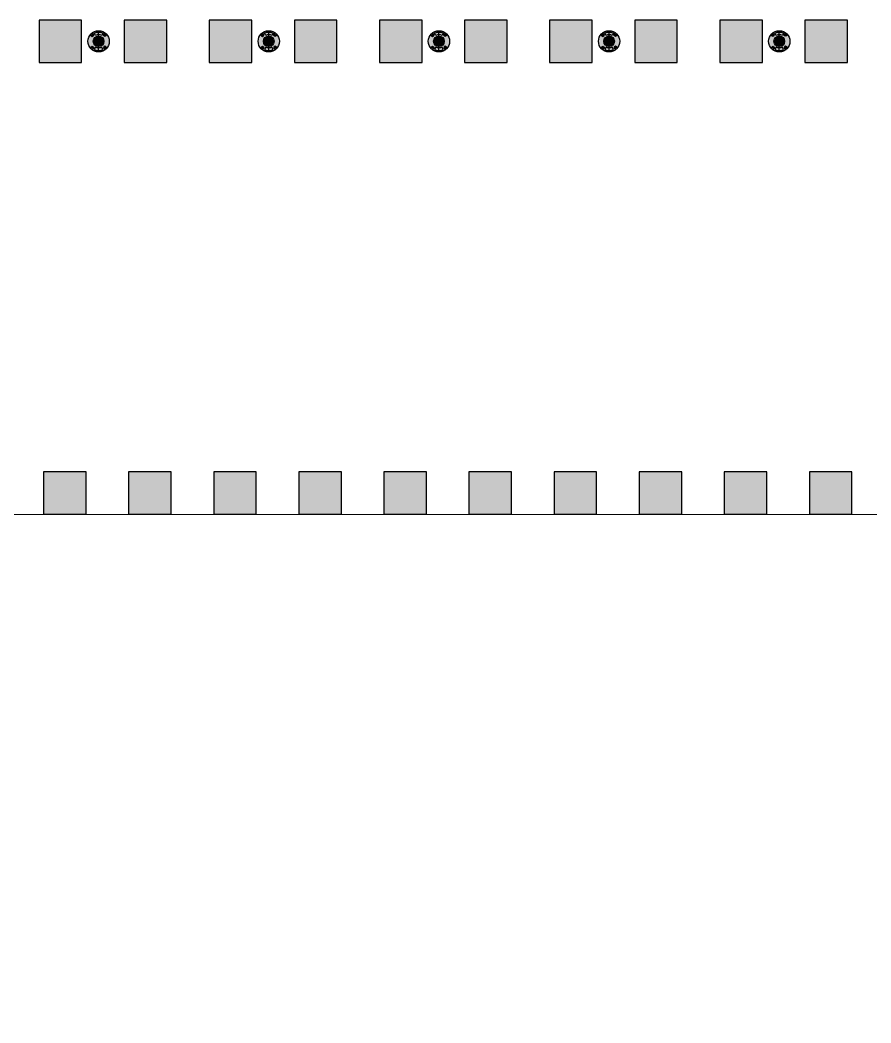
# Model space of a CAD drawing. Header units: metres. Extents: x 668617 to 675126, y 2286318 to 2293677.
# Drawn here: x 668800.72 to 668808.72, y 2287197.93 to 2287207.37 of the extents above; entities that cross this region are included whole.
import ezdxf

# ---------------------------------------------------------------- set-up
doc = ezdxf.new("R2010")
doc.units = ezdxf.units.M
doc.header["$MEASUREMENT"] = 0
for name, color, linetype in [('DMTG-B-CuadrosVerdes', 94, 'Continuous'), ('DMTG-M-VIALETON', 92, 'Continuous'), ('DMTG-PB-BANQUETAS', 251, 'Continuous')]:
    doc.layers.add(name, color=color, linetype=linetype)

# ---------------------------------------------------------------- blocks, each defined once
blk = doc.blocks.new('*U114')
h = blk.add_hatch(color=256)
h.dxf.hatch_style = 1
h.paths.add_polyline_path([(50.3583, 4.2499), (50.7583, 4.2499), (50.7583, 4.6499), (50.3583, 4.6499)])
h = blk.add_hatch(color=256)
h.dxf.hatch_style = 1
h.paths.add_polyline_path([(50.3583, 4.2499), (50.7583, 4.2499), (50.7583, 4.6499), (50.3583, 4.6499)])
h = blk.add_hatch(color=256)
h.dxf.hatch_style = 1
h.paths.add_polyline_path([(51.1583, 4.2499), (51.5583, 4.2499), (51.5583, 4.6499), (51.1583, 4.6499)])
h = blk.add_hatch(color=256)
h.dxf.hatch_style = 1
h.paths.add_polyline_path([(51.1583, 4.2499), (51.5583, 4.2499), (51.5583, 4.6499), (51.1583, 4.6499)])
h = blk.add_hatch(color=256)
h.dxf.hatch_style = 1
h.paths.add_polyline_path([(51.9583, 4.2499), (52.3583, 4.2499), (52.3583, 4.6499), (51.9583, 4.6499)])
h = blk.add_hatch(color=256)
h.dxf.hatch_style = 1
h.paths.add_polyline_path([(51.9583, 4.2499), (52.3583, 4.2499), (52.3583, 4.6499), (51.9583, 4.6499)])
h = blk.add_hatch(color=256)
h.dxf.hatch_style = 1
h.paths.add_polyline_path([(52.7583, 4.2499), (53.1583, 4.2499), (53.1583, 4.6499), (52.7583, 4.6499)])
h = blk.add_hatch(color=256)
h.dxf.hatch_style = 1
h.paths.add_polyline_path([(52.7583, 4.2499), (53.1583, 4.2499), (53.1583, 4.6499), (52.7583, 4.6499)])
h = blk.add_hatch(color=256)
h.dxf.hatch_style = 1
h.paths.add_polyline_path([(53.5583, 4.2499), (53.9583, 4.2499), (53.9583, 4.6499), (53.5583, 4.6499)])
h = blk.add_hatch(color=256)
h.dxf.hatch_style = 1
h.paths.add_polyline_path([(53.5583, 4.2499), (53.9583, 4.2499), (53.9583, 4.6499), (53.5583, 4.6499)])
h = blk.add_hatch(color=256)
h.dxf.hatch_style = 1
h.paths.add_polyline_path([(54.3583, 4.2499), (54.7583, 4.2499), (54.7583, 4.6499), (54.3583, 4.6499)])
h = blk.add_hatch(color=256)
h.dxf.hatch_style = 1
h.paths.add_polyline_path([(54.3583, 4.2499), (54.7583, 4.2499), (54.7583, 4.6499), (54.3583, 4.6499)])
h = blk.add_hatch(color=256)
h.dxf.hatch_style = 1
h.paths.add_polyline_path([(55.1583, 4.2499), (55.5583, 4.2499), (55.5583, 4.6499), (55.1583, 4.6499)])
h = blk.add_hatch(color=256)
h.dxf.hatch_style = 1
h.paths.add_polyline_path([(55.1583, 4.2499), (55.5583, 4.2499), (55.5583, 4.6499), (55.1583, 4.6499)])
h = blk.add_hatch(color=256)
h.dxf.hatch_style = 1
h.paths.add_polyline_path([(55.9583, 4.2499), (56.3583, 4.2499), (56.3583, 4.6499), (55.9583, 4.6499)])
h = blk.add_hatch(color=256)
h.dxf.hatch_style = 1
h.paths.add_polyline_path([(55.9583, 4.2499), (56.3583, 4.2499), (56.3583, 4.6499), (55.9583, 4.6499)])
h = blk.add_hatch(color=256)
h.dxf.hatch_style = 1
h.paths.add_polyline_path([(56.7583, 4.2499), (57.1583, 4.2499), (57.1583, 4.6499), (56.7583, 4.6499)])
h = blk.add_hatch(color=256)
h.dxf.hatch_style = 1
h.paths.add_polyline_path([(56.7583, 4.2499), (57.1583, 4.2499), (57.1583, 4.6499), (56.7583, 4.6499)])
h = blk.add_hatch(color=256)
h.dxf.hatch_style = 1
h.paths.add_polyline_path([(57.5583, 4.2499), (57.9583, 4.2499), (57.9583, 4.6499), (57.5583, 4.6499)])
h = blk.add_hatch(color=256)
h.dxf.hatch_style = 1
h.paths.add_polyline_path([(57.5583, 4.2499), (57.9583, 4.2499), (57.9583, 4.6499), (57.5583, 4.6499)])
h = blk.add_hatch(color=256)
h.dxf.hatch_style = 1
h.paths.add_polyline_path([(50.4, 0), (50.8, 0), (50.8, 0.4), (50.4, 0.4)])
h = blk.add_hatch(color=256)
h.dxf.hatch_style = 1
h.paths.add_polyline_path([(50.4, 0), (50.8, 0), (50.8, 0.4), (50.4, 0.4)])
h = blk.add_hatch(color=256)
h.dxf.hatch_style = 1
h.paths.add_polyline_path([(51.2, 0), (51.6, 0), (51.6, 0.4), (51.2, 0.4)])
h = blk.add_hatch(color=256)
h.dxf.hatch_style = 1
h.paths.add_polyline_path([(51.2, 0), (51.6, 0), (51.6, 0.4), (51.2, 0.4)])
h = blk.add_hatch(color=256)
h.dxf.hatch_style = 1
h.paths.add_polyline_path([(52, 0), (52.4, 0), (52.4, 0.4), (52, 0.4)])
h = blk.add_hatch(color=256)
h.dxf.hatch_style = 1
h.paths.add_polyline_path([(52, 0), (52.4, 0), (52.4, 0.4), (52, 0.4)])
h = blk.add_hatch(color=256)
h.dxf.hatch_style = 1
h.paths.add_polyline_path([(52.8, 0), (53.2, 0), (53.2, 0.4), (52.8, 0.4)])
h = blk.add_hatch(color=256)
h.dxf.hatch_style = 1
h.paths.add_polyline_path([(52.8, 0), (53.2, 0), (53.2, 0.4), (52.8, 0.4)])
h = blk.add_hatch(color=256)
h.dxf.hatch_style = 1
h.paths.add_polyline_path([(53.6, 0), (54, 0), (54, 0.4), (53.6, 0.4)])
h = blk.add_hatch(color=256)
h.dxf.hatch_style = 1
h.paths.add_polyline_path([(53.6, 0), (54, 0), (54, 0.4), (53.6, 0.4)])
h = blk.add_hatch(color=256)
h.dxf.hatch_style = 1
h.paths.add_polyline_path([(54.4, 0), (54.8, 0), (54.8, 0.4), (54.4, 0.4)])
h = blk.add_hatch(color=256)
h.dxf.hatch_style = 1
h.paths.add_polyline_path([(54.4, 0), (54.8, 0), (54.8, 0.4), (54.4, 0.4)])
h = blk.add_hatch(color=256)
h.dxf.hatch_style = 1
h.paths.add_polyline_path([(55.2, 0), (55.6, 0), (55.6, 0.4), (55.2, 0.4)])
h = blk.add_hatch(color=256)
h.dxf.hatch_style = 1
h.paths.add_polyline_path([(55.2, 0), (55.6, 0), (55.6, 0.4), (55.2, 0.4)])
h = blk.add_hatch(color=256)
h.dxf.hatch_style = 1
h.paths.add_polyline_path([(56, 0), (56.4, 0), (56.4, 0.4), (56, 0.4)])
h = blk.add_hatch(color=256)
h.dxf.hatch_style = 1
h.paths.add_polyline_path([(56, 0), (56.4, 0), (56.4, 0.4), (56, 0.4)])
h = blk.add_hatch(color=256)
h.dxf.hatch_style = 1
h.paths.add_polyline_path([(56.8, 0), (57.2, 0), (57.2, 0.4), (56.8, 0.4)])
h = blk.add_hatch(color=256)
h.dxf.hatch_style = 1
h.paths.add_polyline_path([(56.8, 0), (57.2, 0), (57.2, 0.4), (56.8, 0.4)])
h = blk.add_hatch(color=256)
h.dxf.hatch_style = 1
h.paths.add_polyline_path([(57.6, 0), (58, 0), (58, 0.4), (57.6, 0.4)])
h = blk.add_hatch(color=256)
h.dxf.hatch_style = 1
h.paths.add_polyline_path([(57.6, 0), (58, 0), (58, 0.4), (57.6, 0.4)])
for points in [[(50.3583, 4.2499), (50.7583, 4.2499), (50.7583, 4.6499), (50.3583, 4.6499)], [(50.3583, 4.2499), (50.7583, 4.2499), (50.7583, 4.6499), (50.3583, 4.6499)], [(51.1583, 4.2499), (51.5583, 4.2499), (51.5583, 4.6499), (51.1583, 4.6499)], [(51.1583, 4.2499), (51.5583, 4.2499), (51.5583, 4.6499), (51.1583, 4.6499)], [(51.9583, 4.2499), (52.3583, 4.2499), (52.3583, 4.6499), (51.9583, 4.6499)], [(51.9583, 4.2499), (52.3583, 4.2499), (52.3583, 4.6499), (51.9583, 4.6499)], [(52.7583, 4.2499), (53.1583, 4.2499), (53.1583, 4.6499), (52.7583, 4.6499)], [(52.7583, 4.2499), (53.1583, 4.2499), (53.1583, 4.6499), (52.7583, 4.6499)], [(53.5583, 4.2499), (53.9583, 4.2499), (53.9583, 4.6499), (53.5583, 4.6499)], [(53.5583, 4.2499), (53.9583, 4.2499), (53.9583, 4.6499), (53.5583, 4.6499)], [(54.3583, 4.2499), (54.7583, 4.2499), (54.7583, 4.6499), (54.3583, 4.6499)], [(54.3583, 4.2499), (54.7583, 4.2499), (54.7583, 4.6499), (54.3583, 4.6499)], [(55.1583, 4.2499), (55.5583, 4.2499), (55.5583, 4.6499), (55.1583, 4.6499)], [(55.1583, 4.2499), (55.5583, 4.2499), (55.5583, 4.6499), (55.1583, 4.6499)], [(55.9583, 4.2499), (56.3583, 4.2499), (56.3583, 4.6499), (55.9583, 4.6499)], [(55.9583, 4.2499), (56.3583, 4.2499), (56.3583, 4.6499), (55.9583, 4.6499)], [(56.7583, 4.2499), (57.1583, 4.2499), (57.1583, 4.6499), (56.7583, 4.6499)], [(56.7583, 4.2499), (57.1583, 4.2499), (57.1583, 4.6499), (56.7583, 4.6499)], [(57.5583, 4.2499), (57.9583, 4.2499), (57.9583, 4.6499), (57.5583, 4.6499)], [(57.5583, 4.2499), (57.9583, 4.2499), (57.9583, 4.6499), (57.5583, 4.6499)], [(50.4, 0), (50.8, 0), (50.8, 0.4), (50.4, 0.4)], [(50.4, 0), (50.8, 0), (50.8, 0.4), (50.4, 0.4)], [(51.2, 0), (51.6, 0), (51.6, 0.4), (51.2, 0.4)], [(51.2, 0), (51.6, 0), (51.6, 0.4), (51.2, 0.4)], [(52, 0), (52.4, 0), (52.4, 0.4), (52, 0.4)], [(52, 0), (52.4, 0), (52.4, 0.4), (52, 0.4)], [(52.8, 0), (53.2, 0), (53.2, 0.4), (52.8, 0.4)], [(52.8, 0), (53.2, 0), (53.2, 0.4), (52.8, 0.4)], [(53.6, 0), (54, 0), (54, 0.4), (53.6, 0.4)], [(53.6, 0), (54, 0), (54, 0.4), (53.6, 0.4)], [(54.4, 0), (54.8, 0), (54.8, 0.4), (54.4, 0.4)], [(54.4, 0), (54.8, 0), (54.8, 0.4), (54.4, 0.4)], [(55.2, 0), (55.6, 0), (55.6, 0.4), (55.2, 0.4)], [(55.2, 0), (55.6, 0), (55.6, 0.4), (55.2, 0.4)], [(56, 0), (56.4, 0), (56.4, 0.4), (56, 0.4)], [(56, 0), (56.4, 0), (56.4, 0.4), (56, 0.4)], [(56.8, 0), (57.2, 0), (57.2, 0.4), (56.8, 0.4)], [(56.8, 0), (57.2, 0), (57.2, 0.4), (56.8, 0.4)], [(57.6, 0), (58, 0), (58, 0.4), (57.6, 0.4)], [(57.6, 0), (58, 0), (58, 0.4), (57.6, 0.4)]]:
    blk.add_lwpolyline(points, close=True)
blk = doc.blocks.new('*U35')
at = {"true_color": 0x58ba48}
h = blk.add_hatch(color=85, dxfattribs=at)
h.dxf.hatch_style = 1
h.paths.add_polyline_path([(22.8504, 11.2997, 1), (22.9504, 11.2997, 1)], flags=0)
h.paths.add_polyline_path([(22.8498, 11.3679), (22.8391, 11.3787, 0.062746), (22.8214, 11.361), (22.8321, 11.3502, 0.413879), (22.8498, 11.3502, 0.414549)], flags=17)
h.paths.add_polyline_path([(22.8471, 11.3591, -1), (22.8348, 11.3591, -1)], flags=16)
h.paths.add_polyline_path([(22.8504, 11.2997, 1), (22.9504, 11.2997, 1)], flags=16)
h.paths.add_polyline_path([(22.9617, 11.3787), (22.9509, 11.3679, 0.413879), (22.9509, 11.3502, 0.414549), (22.9686, 11.3502), (22.9794, 11.361, 0.062746)], flags=17)
h.paths.add_polyline_path([(22.9659, 11.3591, -1), (22.9536, 11.3591, -1)], flags=16)
h.paths.add_polyline_path([(22.9794, 11.2384), (22.9686, 11.2491, 0.413879), (22.9509, 11.2491, 0.414549), (22.9509, 11.2314), (22.9617, 11.2207, 0.062746)], flags=17)
h.paths.add_polyline_path([(22.9536, 11.2403, -1), (22.9659, 11.2403, -1)], flags=16)
h.paths.add_polyline_path([(22.8498, 11.2491, 0.414549), (22.8321, 11.2491), (22.8214, 11.2384, 0.062746), (22.8391, 11.2207), (22.8498, 11.2314, 0.413879)], flags=17)
h.paths.add_polyline_path([(22.8348, 11.2403, -1), (22.8471, 11.2403, -1)], flags=16)
h.paths.add_polyline_path([(22.9794, 11.361), (22.9686, 11.3502, -0.414549), (22.9509, 11.3502, -0.413879), (22.9509, 11.3679), (22.9617, 11.3787, 0.342564), (22.8391, 11.3787), (22.8498, 11.3679, -0.414549), (22.8498, 11.3502, -0.413879), (22.8321, 11.3502), (22.8214, 11.361, 0.166532), (22.8004, 11.2997, 0.166532), (22.8214, 11.2384), (22.8321, 11.2491, -0.414549), (22.8498, 11.2491, -0.413879), (22.8498, 11.2314), (22.8391, 11.2207, 0.342564), (22.9617, 11.2207), (22.9509, 11.2314, -0.414549), (22.9509, 11.2491, -0.413879), (22.9686, 11.2491), (22.9794, 11.2384, 0.166532), (23.0004, 11.2997, 0.166532)])
h.paths.add_polyline_path([(22.9504, 11.2997, -1), (22.8504, 11.2997, -1)], flags=0)
h.paths.add_polyline_path([(22.9294, 11.355, 0.245947), (22.8714, 11.355), (22.8598, 11.3772, -0.245947), (22.941, 11.3772)], flags=16)
h.paths.add_polyline_path([(22.9294, 11.2443), (22.941, 11.2222, -0.245947), (22.8598, 11.2222), (22.8714, 11.2443, 0.245947)], flags=16)
h = blk.add_hatch(color=85, dxfattribs=at)
h.dxf.hatch_style = 1
h.paths.add_polyline_path([(22.8504, 11.2997, 1), (22.9504, 11.2997, 1)])
at = {"true_color": 0xc7c8ca}
h = blk.add_hatch(color=9, dxfattribs=at)
h.dxf.hatch_style = 1
h.paths.add_polyline_path([(22.941, 11.3772, 0.245947), (22.8598, 11.3772), (22.8714, 11.355, -0.245947), (22.9294, 11.355)])
h.paths.add_polyline_path([(22.941, 11.2222), (22.9294, 11.2443, -0.245947), (22.8714, 11.2443), (22.8598, 11.2222, 0.245947)])
at = {"true_color": 0x58ba48}
h = blk.add_hatch(color=85, dxfattribs=at)
h.dxf.hatch_style = 1
h.paths.add_polyline_path([(24.4504, 11.2997, 1), (24.5504, 11.2997, 1)], flags=0)
h.paths.add_polyline_path([(24.4498, 11.3679), (24.4391, 11.3787, 0.062746), (24.4214, 11.361), (24.4321, 11.3502, 0.413879), (24.4498, 11.3502, 0.414549)], flags=17)
h.paths.add_polyline_path([(24.4471, 11.3591, -1), (24.4348, 11.3591, -1)], flags=16)
h.paths.add_polyline_path([(24.4504, 11.2997, 1), (24.5504, 11.2997, 1)], flags=16)
h.paths.add_polyline_path([(24.5617, 11.3787), (24.5509, 11.3679, 0.413879), (24.5509, 11.3502, 0.414549), (24.5686, 11.3502), (24.5794, 11.361, 0.062746)], flags=17)
h.paths.add_polyline_path([(24.5659, 11.3591, -1), (24.5536, 11.3591, -1)], flags=16)
h.paths.add_polyline_path([(24.5794, 11.2384), (24.5686, 11.2491, 0.413879), (24.5509, 11.2491, 0.414549), (24.5509, 11.2314), (24.5617, 11.2207, 0.062746)], flags=17)
h.paths.add_polyline_path([(24.5536, 11.2403, -1), (24.5659, 11.2403, -1)], flags=16)
h.paths.add_polyline_path([(24.4498, 11.2491, 0.414549), (24.4321, 11.2491), (24.4214, 11.2384, 0.062746), (24.4391, 11.2207), (24.4498, 11.2314, 0.413879)], flags=17)
h.paths.add_polyline_path([(24.4348, 11.2403, -1), (24.4471, 11.2403, -1)], flags=16)
h.paths.add_polyline_path([(24.5794, 11.361), (24.5686, 11.3502, -0.414549), (24.5509, 11.3502, -0.413879), (24.5509, 11.3679), (24.5617, 11.3787, 0.342564), (24.4391, 11.3787), (24.4498, 11.3679, -0.414549), (24.4498, 11.3502, -0.413879), (24.4321, 11.3502), (24.4214, 11.361, 0.166532), (24.4004, 11.2997, 0.166532), (24.4214, 11.2384), (24.4321, 11.2491, -0.414549), (24.4498, 11.2491, -0.413879), (24.4498, 11.2314), (24.4391, 11.2207, 0.342564), (24.5617, 11.2207), (24.5509, 11.2314, -0.414549), (24.5509, 11.2491, -0.413879), (24.5686, 11.2491), (24.5794, 11.2384, 0.166532), (24.6004, 11.2997, 0.166532)])
h.paths.add_polyline_path([(24.5504, 11.2997, -1), (24.4504, 11.2997, -1)], flags=0)
h.paths.add_polyline_path([(24.5294, 11.355, 0.245947), (24.4714, 11.355), (24.4598, 11.3772, -0.245947), (24.541, 11.3772)], flags=16)
h.paths.add_polyline_path([(24.5294, 11.2443), (24.541, 11.2222, -0.245947), (24.4598, 11.2222), (24.4714, 11.2443, 0.245947)], flags=16)
h = blk.add_hatch(color=85, dxfattribs=at)
h.dxf.hatch_style = 1
h.paths.add_polyline_path([(24.4504, 11.2997, 1), (24.5504, 11.2997, 1)])
at = {"true_color": 0xc7c8ca}
h = blk.add_hatch(color=9, dxfattribs=at)
h.dxf.hatch_style = 1
h.paths.add_polyline_path([(24.541, 11.3772, 0.245947), (24.4598, 11.3772), (24.4714, 11.355, -0.245947), (24.5294, 11.355)])
h.paths.add_polyline_path([(24.541, 11.2222), (24.5294, 11.2443, -0.245947), (24.4714, 11.2443), (24.4598, 11.2222, 0.245947)])
at = {"true_color": 0x58ba48}
h = blk.add_hatch(color=85, dxfattribs=at)
h.dxf.hatch_style = 1
h.paths.add_polyline_path([(26.0504, 11.2997, 1), (26.1504, 11.2997, 1)], flags=0)
h.paths.add_polyline_path([(26.0498, 11.3679), (26.0391, 11.3787, 0.062746), (26.0214, 11.361), (26.0321, 11.3502, 0.413879), (26.0498, 11.3502, 0.414549)], flags=17)
h.paths.add_polyline_path([(26.0471, 11.3591, -1), (26.0348, 11.3591, -1)], flags=16)
h.paths.add_polyline_path([(26.0504, 11.2997, 1), (26.1504, 11.2997, 1)], flags=16)
h.paths.add_polyline_path([(26.1617, 11.3787), (26.1509, 11.3679, 0.413879), (26.1509, 11.3502, 0.414549), (26.1686, 11.3502), (26.1794, 11.361, 0.062746)], flags=17)
h.paths.add_polyline_path([(26.1659, 11.3591, -1), (26.1536, 11.3591, -1)], flags=16)
h.paths.add_polyline_path([(26.1794, 11.2384), (26.1686, 11.2491, 0.413879), (26.1509, 11.2491, 0.414549), (26.1509, 11.2314), (26.1617, 11.2207, 0.062746)], flags=17)
h.paths.add_polyline_path([(26.1536, 11.2403, -1), (26.1659, 11.2403, -1)], flags=16)
h.paths.add_polyline_path([(26.0498, 11.2491, 0.414549), (26.0321, 11.2491), (26.0214, 11.2384, 0.062746), (26.0391, 11.2207), (26.0498, 11.2314, 0.413879)], flags=17)
h.paths.add_polyline_path([(26.0348, 11.2403, -1), (26.0471, 11.2403, -1)], flags=16)
h.paths.add_polyline_path([(26.1794, 11.361), (26.1686, 11.3502, -0.414549), (26.1509, 11.3502, -0.413879), (26.1509, 11.3679), (26.1617, 11.3787, 0.342564), (26.0391, 11.3787), (26.0498, 11.3679, -0.414549), (26.0498, 11.3502, -0.413879), (26.0321, 11.3502), (26.0214, 11.361, 0.166532), (26.0004, 11.2997, 0.166532), (26.0214, 11.2384), (26.0321, 11.2491, -0.414549), (26.0498, 11.2491, -0.413879), (26.0498, 11.2314), (26.0391, 11.2207, 0.342564), (26.1617, 11.2207), (26.1509, 11.2314, -0.414549), (26.1509, 11.2491, -0.413879), (26.1686, 11.2491), (26.1794, 11.2384, 0.166532), (26.2004, 11.2997, 0.166532)])
h.paths.add_polyline_path([(26.1504, 11.2997, -1), (26.0504, 11.2997, -1)], flags=0)
h.paths.add_polyline_path([(26.1294, 11.355, 0.245947), (26.0714, 11.355), (26.0598, 11.3772, -0.245947), (26.141, 11.3772)], flags=16)
h.paths.add_polyline_path([(26.1294, 11.2443), (26.141, 11.2222, -0.245947), (26.0598, 11.2222), (26.0714, 11.2443, 0.245947)], flags=16)
h = blk.add_hatch(color=85, dxfattribs=at)
h.dxf.hatch_style = 1
h.paths.add_polyline_path([(26.0504, 11.2997, 1), (26.1504, 11.2997, 1)])
at = {"true_color": 0xc7c8ca}
h = blk.add_hatch(color=9, dxfattribs=at)
h.dxf.hatch_style = 1
h.paths.add_polyline_path([(26.141, 11.3772, 0.245947), (26.0598, 11.3772), (26.0714, 11.355, -0.245947), (26.1294, 11.355)])
h.paths.add_polyline_path([(26.141, 11.2222), (26.1294, 11.2443, -0.245947), (26.0714, 11.2443), (26.0598, 11.2222, 0.245947)])
at = {"true_color": 0x58ba48}
h = blk.add_hatch(color=85, dxfattribs=at)
h.dxf.hatch_style = 1
h.paths.add_polyline_path([(27.6504, 11.2997, 1), (27.7504, 11.2997, 1)], flags=0)
h.paths.add_polyline_path([(27.6498, 11.3679), (27.6391, 11.3787, 0.062746), (27.6214, 11.361), (27.6321, 11.3502, 0.413879), (27.6498, 11.3502, 0.414549)], flags=17)
h.paths.add_polyline_path([(27.6471, 11.3591, -1), (27.6348, 11.3591, -1)], flags=16)
h.paths.add_polyline_path([(27.6504, 11.2997, 1), (27.7504, 11.2997, 1)], flags=16)
h.paths.add_polyline_path([(27.7617, 11.3787), (27.7509, 11.3679, 0.413879), (27.7509, 11.3502, 0.414549), (27.7686, 11.3502), (27.7794, 11.361, 0.062746)], flags=17)
h.paths.add_polyline_path([(27.7659, 11.3591, -1), (27.7536, 11.3591, -1)], flags=16)
h.paths.add_polyline_path([(27.7794, 11.2384), (27.7686, 11.2491, 0.413879), (27.7509, 11.2491, 0.414549), (27.7509, 11.2314), (27.7617, 11.2207, 0.062746)], flags=17)
h.paths.add_polyline_path([(27.7536, 11.2403, -1), (27.7659, 11.2403, -1)], flags=16)
h.paths.add_polyline_path([(27.6498, 11.2491, 0.414549), (27.6321, 11.2491), (27.6214, 11.2384, 0.062746), (27.6391, 11.2207), (27.6498, 11.2314, 0.413879)], flags=17)
h.paths.add_polyline_path([(27.6348, 11.2403, -1), (27.6471, 11.2403, -1)], flags=16)
h.paths.add_polyline_path([(27.7794, 11.361), (27.7686, 11.3502, -0.414549), (27.7509, 11.3502, -0.413879), (27.7509, 11.3679), (27.7617, 11.3787, 0.342564), (27.6391, 11.3787), (27.6498, 11.3679, -0.414549), (27.6498, 11.3502, -0.413879), (27.6321, 11.3502), (27.6214, 11.361, 0.166532), (27.6004, 11.2997, 0.166532), (27.6214, 11.2384), (27.6321, 11.2491, -0.414549), (27.6498, 11.2491, -0.413879), (27.6498, 11.2314), (27.6391, 11.2207, 0.342564), (27.7617, 11.2207), (27.7509, 11.2314, -0.414549), (27.7509, 11.2491, -0.413879), (27.7686, 11.2491), (27.7794, 11.2384, 0.166532), (27.8004, 11.2997, 0.166532)])
h.paths.add_polyline_path([(27.7504, 11.2997, -1), (27.6504, 11.2997, -1)], flags=0)
h.paths.add_polyline_path([(27.7294, 11.355, 0.245947), (27.6714, 11.355), (27.6598, 11.3772, -0.245947), (27.741, 11.3772)], flags=16)
h.paths.add_polyline_path([(27.7294, 11.2443), (27.741, 11.2222, -0.245947), (27.6598, 11.2222), (27.6714, 11.2443, 0.245947)], flags=16)
h = blk.add_hatch(color=85, dxfattribs=at)
h.dxf.hatch_style = 1
h.paths.add_polyline_path([(27.6504, 11.2997, 1), (27.7504, 11.2997, 1)])
at = {"true_color": 0xc7c8ca}
h = blk.add_hatch(color=9, dxfattribs=at)
h.dxf.hatch_style = 1
h.paths.add_polyline_path([(27.741, 11.3772, 0.245947), (27.6598, 11.3772), (27.6714, 11.355, -0.245947), (27.7294, 11.355)])
h.paths.add_polyline_path([(27.741, 11.2222), (27.7294, 11.2443, -0.245947), (27.6714, 11.2443), (27.6598, 11.2222, 0.245947)])
at = {"true_color": 0x58ba48}
h = blk.add_hatch(color=85, dxfattribs=at)
h.dxf.hatch_style = 1
h.paths.add_polyline_path([(29.2504, 11.2997, 1), (29.3504, 11.2997, 1)], flags=0)
h.paths.add_polyline_path([(29.2498, 11.3679), (29.2391, 11.3787, 0.062746), (29.2214, 11.361), (29.2321, 11.3502, 0.413879), (29.2498, 11.3502, 0.414549)], flags=17)
h.paths.add_polyline_path([(29.2471, 11.3591, -1), (29.2348, 11.3591, -1)], flags=16)
h.paths.add_polyline_path([(29.2504, 11.2997, 1), (29.3504, 11.2997, 1)], flags=16)
h.paths.add_polyline_path([(29.3617, 11.3787), (29.3509, 11.3679, 0.413879), (29.3509, 11.3502, 0.414549), (29.3686, 11.3502), (29.3794, 11.361, 0.062746)], flags=17)
h.paths.add_polyline_path([(29.3659, 11.3591, -1), (29.3536, 11.3591, -1)], flags=16)
h.paths.add_polyline_path([(29.3794, 11.2384), (29.3686, 11.2491, 0.413879), (29.3509, 11.2491, 0.414549), (29.3509, 11.2314), (29.3617, 11.2207, 0.062746)], flags=17)
h.paths.add_polyline_path([(29.3536, 11.2403, -1), (29.3659, 11.2403, -1)], flags=16)
h.paths.add_polyline_path([(29.2498, 11.2491, 0.414549), (29.2321, 11.2491), (29.2214, 11.2384, 0.062746), (29.2391, 11.2207), (29.2498, 11.2314, 0.413879)], flags=17)
h.paths.add_polyline_path([(29.2348, 11.2403, -1), (29.2471, 11.2403, -1)], flags=16)
h.paths.add_polyline_path([(29.3794, 11.361), (29.3686, 11.3502, -0.414549), (29.3509, 11.3502, -0.413879), (29.3509, 11.3679), (29.3617, 11.3787, 0.342564), (29.2391, 11.3787), (29.2498, 11.3679, -0.414549), (29.2498, 11.3502, -0.413879), (29.2321, 11.3502), (29.2214, 11.361, 0.166532), (29.2004, 11.2997, 0.166532), (29.2214, 11.2384), (29.2321, 11.2491, -0.414549), (29.2498, 11.2491, -0.413879), (29.2498, 11.2314), (29.2391, 11.2207, 0.342564), (29.3617, 11.2207), (29.3509, 11.2314, -0.414549), (29.3509, 11.2491, -0.413879), (29.3686, 11.2491), (29.3794, 11.2384, 0.166532), (29.4004, 11.2997, 0.166532)])
h.paths.add_polyline_path([(29.3504, 11.2997, -1), (29.2504, 11.2997, -1)], flags=0)
h.paths.add_polyline_path([(29.3294, 11.355, 0.245947), (29.2714, 11.355), (29.2598, 11.3772, -0.245947), (29.341, 11.3772)], flags=16)
h.paths.add_polyline_path([(29.3294, 11.2443), (29.341, 11.2222, -0.245947), (29.2598, 11.2222), (29.2714, 11.2443, 0.245947)], flags=16)
h = blk.add_hatch(color=85, dxfattribs=at)
h.dxf.hatch_style = 1
h.paths.add_polyline_path([(29.2504, 11.2997, 1), (29.3504, 11.2997, 1)])
at = {"true_color": 0xc7c8ca}
h = blk.add_hatch(color=9, dxfattribs=at)
h.dxf.hatch_style = 1
h.paths.add_polyline_path([(29.341, 11.3772, 0.245947), (29.2598, 11.3772), (29.2714, 11.355, -0.245947), (29.3294, 11.355)])
h.paths.add_polyline_path([(29.341, 11.2222), (29.3294, 11.2443, -0.245947), (29.2714, 11.2443), (29.2598, 11.2222, 0.245947)])
at = {"color": 18, "true_color": 0x000000}
for points in [[(22.8498, 11.3679), (22.8391, 11.3787, 0.062746), (22.8214, 11.361), (22.8321, 11.3502, 0.413879), (22.8498, 11.3502, 0.414549)], [(22.941, 11.3772), (22.9294, 11.355, 0.245947), (22.8714, 11.355), (22.8598, 11.3772, -0.245947)], [(22.9509, 11.3679), (22.9617, 11.3787, -0.062746), (22.9794, 11.361), (22.9686, 11.3502, -0.413879), (22.9509, 11.3502, -0.414549)], [(24.4498, 11.3679), (24.4391, 11.3787, 0.062746), (24.4214, 11.361), (24.4321, 11.3502, 0.413879), (24.4498, 11.3502, 0.414549)], [(24.541, 11.3772), (24.5294, 11.355, 0.245947), (24.4714, 11.355), (24.4598, 11.3772, -0.245947)], [(24.5509, 11.3679), (24.5617, 11.3787, -0.062746), (24.5794, 11.361), (24.5686, 11.3502, -0.413879), (24.5509, 11.3502, -0.414549)], [(26.0498, 11.3679), (26.0391, 11.3787, 0.062746), (26.0214, 11.361), (26.0321, 11.3502, 0.413879), (26.0498, 11.3502, 0.414549)], [(26.141, 11.3772), (26.1294, 11.355, 0.245947), (26.0714, 11.355), (26.0598, 11.3772, -0.245947)], [(26.1509, 11.3679), (26.1617, 11.3787, -0.062746), (26.1794, 11.361), (26.1686, 11.3502, -0.413879), (26.1509, 11.3502, -0.414549)], [(27.6498, 11.3679), (27.6391, 11.3787, 0.062746), (27.6214, 11.361), (27.6321, 11.3502, 0.413879), (27.6498, 11.3502, 0.414549)], [(27.741, 11.3772), (27.7294, 11.355, 0.245947), (27.6714, 11.355), (27.6598, 11.3772, -0.245947)], [(27.7509, 11.3679), (27.7617, 11.3787, -0.062746), (27.7794, 11.361), (27.7686, 11.3502, -0.413879), (27.7509, 11.3502, -0.414549)], [(29.2498, 11.3679), (29.2391, 11.3787, 0.062746), (29.2214, 11.361), (29.2321, 11.3502, 0.413879), (29.2498, 11.3502, 0.414549)], [(29.341, 11.3772), (29.3294, 11.355, 0.245947), (29.2714, 11.355), (29.2598, 11.3772, -0.245947)], [(29.3509, 11.3679), (29.3617, 11.3787, -0.062746), (29.3794, 11.361), (29.3686, 11.3502, -0.413879), (29.3509, 11.3502, -0.414549)], [(22.8498, 11.2314), (22.8391, 11.2207, -0.062746), (22.8214, 11.2384), (22.8321, 11.2491, -0.413879), (22.8498, 11.2491, -0.414549)], [(22.941, 11.2222), (22.9294, 11.2443, -0.245947), (22.8714, 11.2443), (22.8598, 11.2222, 0.245947)], [(22.9509, 11.2314), (22.9617, 11.2207, 0.062746), (22.9794, 11.2384), (22.9686, 11.2491, 0.413879), (22.9509, 11.2491, 0.414549)], [(24.4498, 11.2314), (24.4391, 11.2207, -0.062746), (24.4214, 11.2384), (24.4321, 11.2491, -0.413879), (24.4498, 11.2491, -0.414549)], [(24.541, 11.2222), (24.5294, 11.2443, -0.245947), (24.4714, 11.2443), (24.4598, 11.2222, 0.245947)], [(24.5509, 11.2314), (24.5617, 11.2207, 0.062746), (24.5794, 11.2384), (24.5686, 11.2491, 0.413879), (24.5509, 11.2491, 0.414549)], [(26.0498, 11.2314), (26.0391, 11.2207, -0.062746), (26.0214, 11.2384), (26.0321, 11.2491, -0.413879), (26.0498, 11.2491, -0.414549)], [(26.141, 11.2222), (26.1294, 11.2443, -0.245947), (26.0714, 11.2443), (26.0598, 11.2222, 0.245947)], [(26.1509, 11.2314), (26.1617, 11.2207, 0.062746), (26.1794, 11.2384), (26.1686, 11.2491, 0.413879), (26.1509, 11.2491, 0.414549)], [(27.6498, 11.2314), (27.6391, 11.2207, -0.062746), (27.6214, 11.2384), (27.6321, 11.2491, -0.413879), (27.6498, 11.2491, -0.414549)], [(27.741, 11.2222), (27.7294, 11.2443, -0.245947), (27.6714, 11.2443), (27.6598, 11.2222, 0.245947)], [(27.7509, 11.2314), (27.7617, 11.2207, 0.062746), (27.7794, 11.2384), (27.7686, 11.2491, 0.413879), (27.7509, 11.2491, 0.414549)], [(29.2498, 11.2314), (29.2391, 11.2207, -0.062746), (29.2214, 11.2384), (29.2321, 11.2491, -0.413879), (29.2498, 11.2491, -0.414549)], [(29.341, 11.2222), (29.3294, 11.2443, -0.245947), (29.2714, 11.2443), (29.2598, 11.2222, 0.245947)], [(29.3509, 11.2314), (29.3617, 11.2207, 0.062746), (29.3794, 11.2384), (29.3686, 11.2491, 0.413879), (29.3509, 11.2491, 0.414549)]]:
    blk.add_lwpolyline(points, format="xyb", close=True, dxfattribs=at)
for points in [[(22.9004, 11.1997), (22.9004, 11.3997)], [(24.5004, 11.1997), (24.5004, 11.3997)], [(26.1004, 11.1997), (26.1004, 11.3997)], [(27.7004, 11.1997), (27.7004, 11.3997)], [(29.3004, 11.1997), (29.3004, 11.3997)]]:
    blk.add_lwpolyline(points)
for centre, radius in [((22.9004, 11.2997), 0.1), ((22.841, 11.3591), 0.00613), ((22.9004, 11.2997), 0.05), ((22.9598, 11.3591), 0.00613), ((24.5004, 11.2997), 0.1), ((24.441, 11.3591), 0.00613), ((24.5004, 11.2997), 0.05), ((24.5598, 11.3591), 0.00613), ((26.1004, 11.2997), 0.1), ((26.041, 11.3591), 0.00613), ((26.1004, 11.2997), 0.05), ((26.1598, 11.3591), 0.00613), ((27.7004, 11.2997), 0.1), ((27.641, 11.3591), 0.00613), ((27.7004, 11.2997), 0.05), ((27.7598, 11.3591), 0.00613), ((29.3004, 11.2997), 0.1), ((29.241, 11.3591), 0.00613), ((29.3004, 11.2997), 0.05), ((29.3598, 11.3591), 0.00613), ((22.841, 11.2403), 0.00613), ((22.9598, 11.2403), 0.00613), ((24.441, 11.2403), 0.00613), ((24.5598, 11.2403), 0.00613), ((26.041, 11.2403), 0.00613), ((26.1598, 11.2403), 0.00613), ((27.641, 11.2403), 0.00613), ((27.7598, 11.2403), 0.00613), ((29.241, 11.2403), 0.00613), ((29.3598, 11.2403), 0.00613)]:
    blk.add_circle(centre, radius, dxfattribs=at)

msp = doc.modelspace()

# ---------------------------------------------------------------- linework, layer by layer
at = {"layer": 'DMTG-PB-BANQUETAS', "flags": 128}
msp.add_lwpolyline([(668753.4798, 2287092.52787, -0.4164844), (668749.45704, 2287096.53602), (668749.66703, 2287198.75698, -0.4190826), (668753.6595, 2287202.71495), (668814.79702, 2287202.71632), (668877.34258, 2287202.71773, -0.4154987), (668881.34263, 2287198.70027), (668880.89825, 2287096.8517), (668880.67767, 2287096.23231), (668880.37734, 2287095.64651), (668880.00433, 2287095.10525), (668879.56372, 2287094.61749), (668879.06256, 2287094.19117), (668878.51091, 2287093.83324), (668877.91681, 2287093.55161), (668877.29129, 2287093.34822), (668876.64439, 2287093.229), (668753.4798, 2287092.52787)], format="xyb", dxfattribs=at)

# ---------------------------------------------------------------- block references
at = {"layer": 'DMTG-B-CuadrosVerdes', "rotation": 0.001244434201044779}
msp.add_blockref('*U114', (668750.539, 2287202.71599), dxfattribs=at)
at = {"layer": 'DMTG-M-VIALETON', "rotation": 0.001244434180265421}
msp.add_blockref('*U35', (668778.55615, 2287195.86686), dxfattribs=at)

doc.saveas('drawing.dxf')
